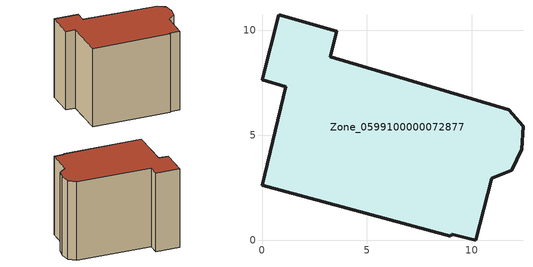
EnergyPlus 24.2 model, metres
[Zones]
Zone_0599100000072877
 floor ground (C_G): 12.37,4.34 11.9,3.34 10.93,2.97 10.17,0 9.03,0.29 9,0.19 0,2.62 1.13,7.31 0.01,7.65 0.79,10.75 3.56,9.96 3.26,8.75 11.75,6.23 12.43,5.44 z0
 wall outside (C_F): 11.9,3.34 12.37,4.34 12.43,5.44 11.75,6.23 3.26,8.75 3.56,9.96 0.79,10.75 0.01,7.65 1.13,7.31 0,2.62 9,0.19 9.03,0.29 10.17,0 10.93,2.97 11.9,3.34 z0:9.92
 roof outside (C_R): 1.13,7.31 0,2.62 9,0.19 9.03,0.29 10.17,0 10.93,2.97 11.9,3.34 12.37,4.34 12.43,5.44 11.75,6.23 3.26,8.75 3.56,9.96 0.79,10.75 0.01,7.65 z9.92
[BUILDING]
Pand.0599100000072877: North Axis=0; Terrain=City; Loads Convergence Tolerance Value=0.04; Temperature Convergence Tolerance Value=0.4; Solar Distribution=FullExterior; Maximum Number of Warmup Days=25; Minimum Number of Warmup Days=1
[Site:Location]
Rotterdam.The.Hague.AP_ZH_NLD Design_Conditions: Latitude=51.96; Longitude=4.45; Time Zone=1; Elevation=-4.5
[SITE:GROUNDTEMPERATURE:BUILDINGSURFACE]
18, 18, 18, 18, 18, 18, 18, 18, 18, 18, 18, 18
[MATERIAL] Thermal Absorptance=0.9; Solar Absorptance=0.7; Visible Absorptance=0.7
Name | Roughness | Thickness | Conductivity | Density | Specific Heat
G.TC.1946 | MediumSmooth | 0.15 | 1 | 540 | 1210
F.TC.1946 | Rough | 0.3 | 0.857143 | 1920 | 840
R.TC.1946 | MediumRough | 0.2 | 0.909091 | 1500 | 1000
[CONSTRUCTION]
C_G: G.TC.1946
C_F: F.TC.1946
C_R: R.TC.1946
[ZONE]
Zone_0599100000072877: Type=1; Multiplier=1; Ceiling Height=Autocalculate; Volume=Autocalculate; Floor Area=autocalculate; Part of Total Floor Area=Yes
[ZONEINFILTRATION:DESIGNFLOWRATE]
Infil_Zone_0599100000072877: Zone or ZoneList or Space or SpaceList=Zone_0599100000072877; Schedule=AlwaysOn; Design Flow Rate Calculation Method=Flow/Area; Flow Rate per Floor Area=0.003; Constant Term Coefficient=1; Temperature Term Coefficient=0; Velocity Term Coefficient=0; Velocity Squared Term Coefficient=0
[HVACTEMPLATE:ZONE:IDEALLOADSAIRSYSTEM]
Zone_0599100000072877: Maximum Heating Supply Air Temperature=50; Minimum Cooling Supply Air Temperature=13; Maximum Heating Supply Air Humidity Ratio=0.0156; Minimum Cooling Supply Air Humidity Ratio=0.0077; Heating Limit=NoLimit; Cooling Limit=NoLimit; Dehumidification Control Type=ConstantSensibleHeatRatio; Cooling Sensible Heat Ratio=0.7; Dehumidification Setpoint=60; Humidification Control Type=None; Humidification Setpoint=30; Outdoor Air Method=None; Outdoor Air Flow Rate per Person=0.00944; Outdoor Air Flow Rate per Zone Floor Area=0; Outdoor Air Flow Rate per Zone=0; Demand Controlled Ventilation Type=None; Outdoor Air Economizer Type=NoEconomizer; Heat Recovery Type=None; Sensible Heat Recovery Effectiveness=0.7; Latent Heat Recovery Effectiveness=0.65
[ZONECONTROL:THERMOSTAT]
ThermostatControl_Zone_0599100000072877: Zone or ZoneList=Zone_0599100000072877; Control Type Schedule=DualSetpointControlType; Control 1=Thermostat_Zone_0599100000072877; Temperature Difference Between Cutout And Setpoint=0
[THERMOSTATSETPOINT:DUALSETPOINT]
Thermostat_Zone_0599100000072877: Heating Setpoint Temperature Schedule=HeatingSetpoint_Zone_0599100000072877; Cooling Setpoint Temperature Schedule=CoolingSetpoint_Zone_0599100000072877
[SCHEDULE:COMPACT]
HeatingSetpoint_Zone_0599100000072877: Through: 12/31, For: AllDays, Until: 24:00, 21
CoolingSetpoint_Zone_0599100000072877: Through: 12/31, For: AllDays, Until: 24:00, 24
DualSetpointControlType: Through: 12/31, For: AllDays, Until: 24:00, 4
AlwaysOn: Through: 12/31, For: AllDays, Until: 24:00, 1
